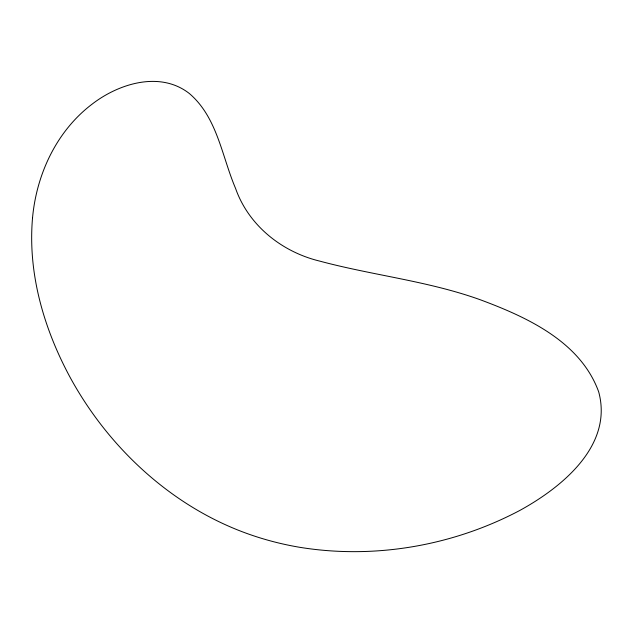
<?xml version="1.0" encoding="UTF-8"?>
<svg xmlns="http://www.w3.org/2000/svg" width="633" height="633" viewBox="0 0 633 633"><rect width="100%" height="100%" fill="white"/><g stroke="black" fill="none" stroke-linecap="round" stroke-linejoin="round"><path stroke-width="0.95" d="M32.544 217.807C27.583 273.772 44.183 329.714 70.761 378.534A410.54 383.788 -27.7 0 0 101.684 425.526C137.804 471.949 185.604 509.794 240.643 531.134A312.829 292.438 -27.7 0 0 299.52 547.268C374.269 559.477 452.737 545.883 519.614 510.554C561.352 487.695 613.417 445.917 598.676 391.819C580.453 341.591 526.949 317.101 480.225 299.741C428.177 281.02 372.813 275.371 319.618 261.081C281.907 251.942 248.579 225.514 235.547 188.357C221.811 156.224 217.364 117.382 189.346 93.51C160.102 70.619 118.656 83.564 91.991 104.231C56.638 131.039 36.516 174.202 32.544 217.807"/></g></svg>
